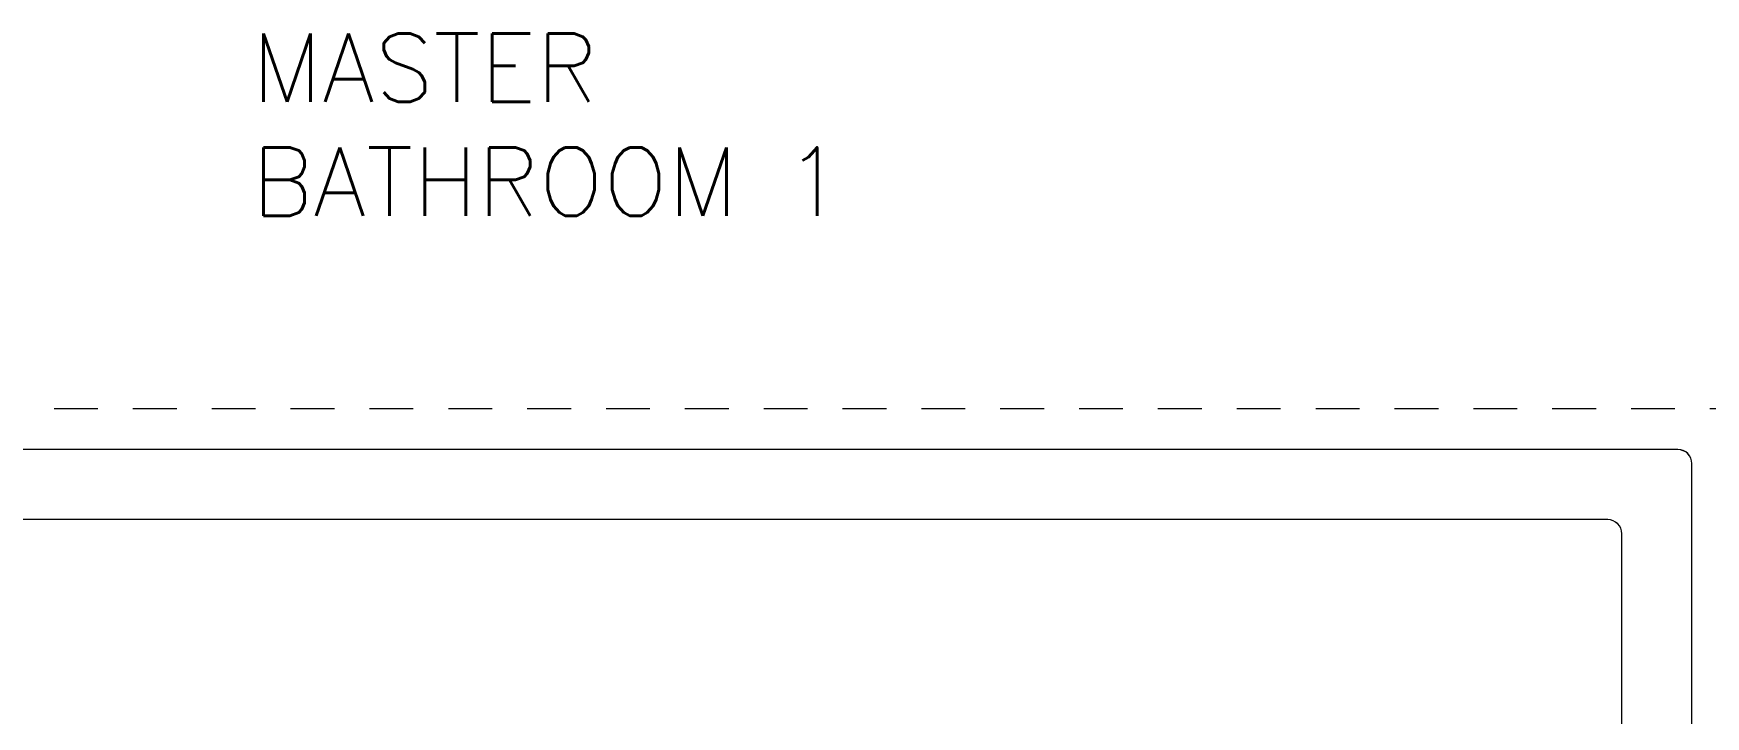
# Model space of a CAD drawing. Header units: metres. Extents: x -232 to 581, y 30 to 789.
# Drawn here: x 224.979 to 229.75, y 677.567 to 679.516 of the extents above; entities that cross this region are included whole.
import ezdxf

# ---------------------------------------------------------------- set-up
doc = ezdxf.new("R2010")
doc.units = ezdxf.units.M
doc.linetypes.add('HIDDEN2', pattern=[0.1875, 0.125, -0.0625])
for name, color, linetype, lineweight in [('baños', 140, 'Continuous', 0), ('muros bajitos', 252, 'Continuous', 5), ('textos', 7, 'Continuous', 0)]:
    doc.layers.add(name, color=color, linetype=linetype, lineweight=lineweight)
doc.layers.add('Techos 1', color=7, linetype='HIDDEN2', lineweight=9, true_color=0x42391a)
doc.styles.get("Standard").update_dxf_attribs({"font": 'arial.ttf'})

# ---------------------------------------------------------------- blocks, each defined once
blk = doc.blocks.new('21.11.2025 LN09 2DO NIVEL')
at = {"layer": 'muros bajitos', "color": 18, "true_color": 0x000000}
for p, q in [((268.3369, 160.984), (261.1207, 160.984)), ((268.3769, 160.2014), (268.3769, 160.944)), ((268.1369, 160.784), (261.3207, 160.784)), ((268.1769, 160.2014), (268.1769, 160.744))]:
    blk.add_line(p, q, dxfattribs=at)
for centre, start in [((268.3369, 160.944), 360), ((268.1369, 160.744), 0)]:
    blk.add_arc(centre, 0.04, start, 90, dxfattribs=at)
at = {"layer": 'Techos 1', "color": 18, "true_color": 0x000000}
blk.add_line((255.8285, 161.1014), (283.8785, 161.1014), dxfattribs=at)
at = {"layer": 'baños', "color": 18, "linetype": 'Continuous', "true_color": 0x000000, "flags": 8}
for tag, p in [('TRADENAME', (265.5139, 159.7825, 0)), ('MODELNUMBER', (265.5139, 159.7825, 0)), ('PRODUCT', (265.5139, 159.7825, 0)), ('MATERIAL', (265.5139, 159.7824, 0)), ('MODELNUMBER', (266.6886, 159.7825, 0)), ('PRODUCT', (266.6886, 159.7825, 0)), ('TRADENAME', (266.6886, 159.7825, 0)), ('MATERIAL', (266.6886, 159.7824, 0))]:
    blk.add_attdef(tag, p, '', height=0.0000254, rotation=180.0001, dxfattribs=at)
blk = doc.blocks.new('20.03.2026 LN 09 SEGUNDO NIVEL ARQ')
at = {"layer": 'muros bajitos', "color": 5}
for p, q in [((86.6044, -41.716), (79.3881, -41.716)), ((86.6444, -42.4986), (86.6444, -41.756)), ((86.4044, -41.916), (79.5881, -41.916)), ((86.4444, -42.4986), (86.4444, -41.956))]:
    blk.add_line(p, q, dxfattribs=at)
for centre, start in [((86.6044, -41.756), 360), ((86.4044, -41.956), 0)]:
    blk.add_arc(centre, 0.04, start, 90, dxfattribs=at)
at = {"layer": 'Techos 1', "color": 5}
blk.add_line((74.0959, -41.5986), (102.1459, -41.5986), dxfattribs=at)
at = {"layer": 'baños', "color": 5, "linetype": 'Continuous', "flags": 8}
for tag, p in [('MODELNUMBER', (83.7813, -42.9175, 0)), ('MATERIAL', (83.7813, -42.9176, 0)), ('PRODUCT', (83.7813, -42.9176, 0)), ('TRADENAME', (83.7813, -42.9176, 0)), ('MODELNUMBER', (84.956, -42.9175, 0)), ('TRADENAME', (84.956, -42.9176, 0)), ('MATERIAL', (84.956, -42.9176, 0)), ('PRODUCT', (84.956, -42.9176, 0))]:
    blk.add_attdef(tag, p, '', height=0.0000254, rotation=180.0001, dxfattribs=at)
at = {"layer": 'baños', "color": 5, "linetype": 'Continuous'}
for tag, p, rotation in [('TRADENAME', (85.8912, -56.9933), 180.0001), ('MODELNUMBER', (85.8912, -56.9934), 180.0001), ('MATERIAL', (85.8914, -56.9932), 180.0001), ('PRODUCT', (85.8914, -56.9933), 180.0001), ('MODELNUMBER', (86.6008, -56.9934), 179.9999), ('MATERIAL', (86.6008, -56.9932), 179.9999), ('PRODUCT', (86.6008, -56.9933), 179.9999), ('TRADENAME', (86.6008, -56.9933), 179.9999)]:
    blk.add_attdef(tag, p, '', height=0.0000254, rotation=rotation, dxfattribs=at)
at = {"layer": 'textos', "color": 5, "insert": (82.5353, -41.0489), "char_height": 0.195, "width": 1.854973, "attachment_point": 7}
blk.add_mtext('{\\Fromans|c0;MASTER BATHROOM 1}', dxfattribs=at)

msp = doc.modelspace()

# ---------------------------------------------------------------- block references
at = {"color": 1}
for name, p in [('20.03.2026 LN 09 SEGUNDO NIVEL ARQ', (143.0668, 720.0451)), ('21.11.2025 LN09 2DO NIVEL', (-38.6658, 517.345))]:
    msp.add_blockref(name, p, dxfattribs=at)

doc.saveas('drawing.dxf')
